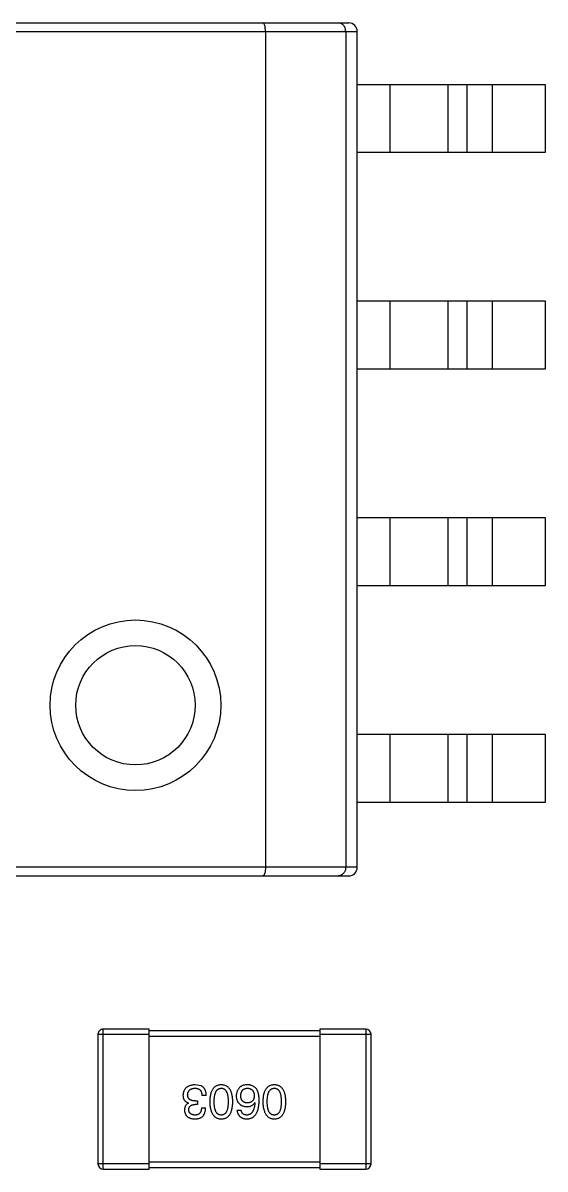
# Model space of a CAD drawing. Header units: inches. Extents: x -36 to 490, y -51 to 98.
# Drawn here: x 362.43 to 365.49, y 4.64 to 11.36 of the extents above; entities that cross this region are included whole.
import ezdxf

# ---------------------------------------------------------------- set-up
doc = ezdxf.new("R2010")
doc.units = ezdxf.units.IN
doc.header["$LTSCALE"] = 1.21
doc.header["$MEASUREMENT"] = 0
doc.layers.get('0').update_dxf_attribs({"linetype": 'CONTINUOUS'})

msp = doc.modelspace()

# ---------------------------------------------------------------- linework, layer by layer
at = {"color": 7, "linetype": 'Continuous'}
for p, q in [((360.4432, 11.3567), (364.3432, 11.3567)), ((360.3932, 11.3067), (364.3932, 11.3067)), ((363.8551, 11.3067), (363.8551, 6.4067)), ((364.325, 11.3067), (364.325, 6.4067)), ((364.3932, 6.4067), (364.3932, 11.3067)), ((364.3932, 10.9967), (365.4932, 10.9967)), ((364.5832, 10.9967), (364.5832, 10.5967)), ((364.9251, 10.5967), (364.9251, 10.9967)), ((365.0367, 10.5967), (365.0367, 10.9967)), ((365.1832, 10.9967), (365.1832, 10.5967)), ((365.4932, 10.9967), (365.4932, 10.5967)), ((365.4932, 10.5967), (364.3932, 10.5967)), ((364.3932, 9.7267), (365.4932, 9.7267)), ((364.5832, 9.7267), (364.5832, 9.3267)), ((364.9251, 9.3267), (364.9251, 9.7267)), ((365.0367, 9.3267), (365.0367, 9.7267)), ((365.1832, 9.7267), (365.1832, 9.3267)), ((365.4932, 9.7267), (365.4932, 9.3267)), ((365.4932, 9.3267), (364.3932, 9.3267)), ((364.3932, 8.4567), (365.4932, 8.4567)), ((364.5832, 8.4567), (364.5832, 8.0567)), ((364.9251, 8.0567), (364.9251, 8.4567)), ((365.0367, 8.0567), (365.0367, 8.4567)), ((365.1832, 8.4567), (365.1832, 8.0567)), ((365.4932, 8.4567), (365.4932, 8.0567)), ((365.4932, 8.0567), (364.3932, 8.0567)), ((364.3932, 7.1867), (365.4932, 7.1867)), ((364.5832, 7.1867), (364.5832, 6.7867)), ((364.9251, 6.7867), (364.9251, 7.1867)), ((365.0367, 6.7867), (365.0367, 7.1867)), ((365.1832, 7.1867), (365.1832, 6.7867)), ((365.4932, 7.1867), (365.4932, 6.7867)), ((365.4932, 6.7867), (364.3932, 6.7867)), ((364.3932, 6.4067), (360.3932, 6.4067)), ((360.4432, 6.3567), (364.3432, 6.3567)), ((362.9035, 4.6377), (362.9035, 5.4577)), ((363.1735, 5.4577), (362.9035, 5.4577)), ((363.1735, 4.6377), (363.1735, 5.4577)), ((364.1735, 5.4477), (363.1735, 5.4477)), ((364.1735, 5.4577), (364.1735, 4.6377)), ((364.4435, 5.4577), (364.1735, 5.4577)), ((364.4435, 5.4577), (364.4435, 4.6377)), ((362.8735, 5.4277), (362.8735, 4.6677)), ((362.8735, 5.4277), (363.1735, 5.4277)), ((363.1735, 5.4177), (364.1735, 5.4177)), ((364.1735, 5.4277), (364.4735, 5.4277)), ((364.4735, 4.6677), (364.4735, 5.4277)), ((363.4788, 5.1249), (363.4427, 5.1315)), ((363.5083, 5.0681), (363.4831, 5.0681)), ((363.4045, 5.0244), (363.4045, 5.0254)), ((363.4558, 5.0167), (363.4427, 5.0167)), ((363.4438, 5.0375), (363.4558, 5.0375)), ((363.4558, 5.0375), (363.4558, 5.0167)), ((363.4799, 4.9959), (363.5039, 4.9959)), ((363.688, 4.9839), (363.712, 4.9839)), ((363.7918, 5.0276), (363.7929, 5.0265)), ((363.1735, 4.6677), (362.8735, 4.6677)), ((362.9035, 4.6377), (363.1735, 4.6377)), ((364.1735, 4.6777), (363.1735, 4.6777)), ((363.1735, 4.6477), (364.1735, 4.6477)), ((364.4735, 4.6677), (364.1735, 4.6677)), ((364.1735, 4.6377), (364.4435, 4.6377))]:
    msp.add_line(p, q, dxfattribs=at)
for radius in [0.5, 0.35]:
    msp.add_circle((363.0932, 7.3567), radius, dxfattribs=at)
for centre, radius, start, end in [((364.3432, 11.3067), 0.05, 0, 90), ((364.3432, 6.4067), 0.05, 270, 0), ((362.9035, 5.4277), 0.03, 90.00001, 180.00001), ((364.4435, 5.4277), 0.03, 0.00001, 90.00001), ((362.9035, 4.6677), 0.03, 180.00001, 270.00001), ((364.4435, 4.6677), 0.03, 270.00001, 0.00001)]:
    msp.add_arc(centre, radius, start, end, dxfattribs=at)
for points, knots in [([(363.8551, 11.3067), (363.8551, 11.3132), (363.8545, 11.3227), (363.8525, 11.3346), (363.8506, 11.3421), (363.8482, 11.3483), (363.8453, 11.3536), (363.8416, 11.3567), (363.8393, 11.3567)], [0, 0, 0, 0, 0.35629, 0.517135, 0.658956, 0.778253, 0.873468, 1, 1, 1, 1]), ([(364.325, 11.3067), (364.325, 11.3134), (364.3226, 11.3266), (364.3125, 11.3432), (364.2976, 11.3542), (364.2859, 11.3567), (364.2802, 11.3567)], [0, 0, 0, 0, 0.271172, 0.529192, 0.77016, 1, 1, 1, 1]), ([(363.8551, 6.4067), (363.8551, 6.4002), (363.8545, 6.3907), (363.8525, 6.3788), (363.8506, 6.3713), (363.8482, 6.3652), (363.8453, 6.3598), (363.8416, 6.3567), (363.8393, 6.3567)], [0, 0, 0, 0, 0.356275, 0.517105, 0.658929, 0.778243, 0.873465, 1, 1, 1, 1]), ([(364.325, 6.4067), (364.325, 6.4), (364.3226, 6.3868), (364.3125, 6.3702), (364.2976, 6.3593), (364.2859, 6.3567), (364.2802, 6.3567)], [0, 0, 0, 0, 0.271161, 0.52917, 0.770163, 1, 1, 1, 1]), ([(363.4427, 5.1315), (363.44, 5.1313), (363.4346, 5.1311), (363.4269, 5.1302), (363.4197, 5.1287), (363.4129, 5.1269), (363.4067, 5.1247), (363.401, 5.1219), (363.3957, 5.1188), (363.391, 5.1152), (363.3868, 5.1111), (363.3831, 5.1066), (363.3799, 5.1016), (363.3772, 5.0962), (363.375, 5.0903), (363.3734, 5.084), (363.3722, 5.0773), (363.3718, 5.0726), (363.3717, 5.0703)], [0, 0, 0, 0, 0.078078, 0.151942, 0.221594, 0.28726, 0.350176, 0.409768, 0.467648, 0.523784, 0.578904, 0.634014, 0.689819, 0.746826, 0.805875, 0.867063, 0.931764, 1, 1, 1, 1]), ([(363.399, 5.0735), (363.3991, 5.075), (363.3993, 5.0779), (363.4001, 5.082), (363.401, 5.0858), (363.4024, 5.0894), (363.404, 5.0928), (363.4059, 5.0959), (363.4082, 5.0986), (363.4107, 5.1012), (363.4135, 5.1035), (363.4167, 5.1055), (363.4201, 5.1072), (363.4238, 5.1087), (363.4279, 5.1098), (363.4322, 5.1108), (363.4368, 5.1115), (363.44, 5.1117), (363.4416, 5.1118)], [0, 0, 0, 0, 0.068514, 0.133941, 0.195994, 0.255362, 0.312994, 0.369441, 0.424687, 0.480522, 0.537148, 0.594801, 0.654411, 0.716817, 0.781981, 0.850498, 0.923306, 1, 1, 1, 1]), ([(363.4416, 5.1118), (363.4432, 5.1118), (363.4464, 5.1117), (363.451, 5.1112), (363.4553, 5.1103), (363.4593, 5.1091), (363.463, 5.1076), (363.4664, 5.1057), (363.4695, 5.1035), (363.4723, 5.1009), (363.4747, 5.098), (363.4769, 5.0947), (363.4787, 5.0911), (363.4802, 5.0871), (363.4815, 5.0829), (363.4823, 5.0782), (363.4829, 5.0733), (363.4831, 5.0698), (363.4831, 5.0681)], [0, 0, 0, 0, 0.071272, 0.13882, 0.201858, 0.262757, 0.320043, 0.376709, 0.431462, 0.486034, 0.541209, 0.597703, 0.65589, 0.717768, 0.782056, 0.850407, 0.92277, 1, 1, 1, 1]), ([(363.5083, 5.0681), (363.5082, 5.0699), (363.5081, 5.0733), (363.5076, 5.0784), (363.5069, 5.0833), (363.5061, 5.088), (363.505, 5.0924), (363.5037, 5.0965), (363.5021, 5.1004), (363.5004, 5.1041), (363.4985, 5.1076), (363.4963, 5.1108), (363.4939, 5.1138), (363.4913, 5.1165), (363.4885, 5.119), (363.4855, 5.1212), (363.4822, 5.1232), (363.4799, 5.1243), (363.4788, 5.1249)], [0, 0, 0, 0, 0.078937, 0.154495, 0.226898, 0.296844, 0.363348, 0.427781, 0.48946, 0.549586, 0.607902, 0.664733, 0.720805, 0.776157, 0.831175, 0.886736, 0.943094, 1, 1, 1, 1]), ([(363.596, 5.1315), (363.5933, 5.1313), (363.5881, 5.1311), (363.5806, 5.1299), (363.5736, 5.1278), (363.5671, 5.1251), (363.5611, 5.1215), (363.5555, 5.1172), (363.5505, 5.1121), (363.546, 5.1063), (363.542, 5.0997), (363.5386, 5.0924), (363.5356, 5.0844), (363.5331, 5.0756), (363.5311, 5.066), (363.5296, 5.0557), (363.5286, 5.0447), (363.5283, 5.037), (363.5282, 5.0331)], [0, 0, 0, 0, 0.059134, 0.115603, 0.169236, 0.221572, 0.273254, 0.32474, 0.377319, 0.431815, 0.488555, 0.548609, 0.612242, 0.680182, 0.75251, 0.829782, 0.91231, 1, 1, 1, 1]), ([(363.5544, 5.0331), (363.5544, 5.0362), (363.5545, 5.0423), (363.555, 5.0511), (363.5558, 5.0593), (363.5569, 5.0669), (363.5583, 5.074), (363.5601, 5.0804), (363.5622, 5.0863), (363.5647, 5.0915), (363.5674, 5.0962), (363.5705, 5.1002), (363.5739, 5.1037), (363.5777, 5.1065), (363.5818, 5.1088), (363.5862, 5.1105), (363.591, 5.1115), (363.5943, 5.1117), (363.596, 5.1118)], [0, 0, 0, 0, 0.094834, 0.184067, 0.267029, 0.344713, 0.417334, 0.484367, 0.546941, 0.604717, 0.65953, 0.710539, 0.759381, 0.806382, 0.853027, 0.900623, 0.949121, 1, 1, 1, 1]), ([(363.6637, 5.0331), (363.6636, 5.037), (363.6633, 5.0447), (363.6623, 5.0557), (363.6608, 5.066), (363.6588, 5.0756), (363.6563, 5.0844), (363.6533, 5.0924), (363.6499, 5.0998), (363.6458, 5.1063), (363.6414, 5.1122), (363.6364, 5.1172), (363.6308, 5.1215), (363.6248, 5.1251), (363.6183, 5.1278), (363.6113, 5.1299), (363.6038, 5.1311), (363.5986, 5.1313), (363.596, 5.1315)], [0, 0, 0, 0, 0.087693, 0.170223, 0.247496, 0.319826, 0.387768, 0.451403, 0.511459, 0.568358, 0.622671, 0.675251, 0.726739, 0.778422, 0.830759, 0.884394, 0.940865, 1, 1, 1, 1]), ([(363.596, 5.1118), (363.5976, 5.1117), (363.6008, 5.1116), (363.6054, 5.1107), (363.6097, 5.1092), (363.6137, 5.1069), (363.6174, 5.1042), (363.6207, 5.1007), (363.6237, 5.0967), (363.6264, 5.092), (363.6288, 5.0868), (363.6309, 5.0809), (363.6325, 5.0744), (363.634, 5.0674), (363.6351, 5.0597), (363.6358, 5.0514), (363.6363, 5.0424), (363.6364, 5.0363), (363.6364, 5.0331)], [0, 0, 0, 0, 0.049766, 0.097012, 0.143225, 0.188786, 0.235079, 0.282962, 0.333687, 0.387747, 0.445963, 0.508657, 0.576545, 0.649868, 0.72822, 0.812712, 0.903543, 1, 1, 1, 1]), ([(363.7033, 5.1151), (363.7017, 5.1133), (363.6986, 5.1099), (363.6946, 5.1043), (363.6912, 5.0985), (363.6884, 5.0924), (363.6863, 5.0861), (363.6847, 5.0796), (363.6838, 5.0728), (363.6837, 5.0682), (363.6836, 5.0659)], [0, 0, 0, 0, 0.129393, 0.255335, 0.378531, 0.500878, 0.622934, 0.746191, 0.87096, 1, 1, 1, 1]), ([(363.7525, 5.1315), (363.7497, 5.1315), (363.7443, 5.1316), (363.7365, 5.131), (363.7293, 5.1298), (363.7228, 5.1281), (363.7169, 5.1257), (363.7117, 5.1228), (363.7071, 5.1193), (363.7045, 5.1165), (363.7033, 5.1151)], [0, 0, 0, 0, 0.156782, 0.301945, 0.436395, 0.561474, 0.678489, 0.78853, 0.894967, 1, 1, 1, 1]), ([(363.7099, 5.067), (363.71, 5.0687), (363.7102, 5.0721), (363.7109, 5.0769), (363.7118, 5.0815), (363.713, 5.0857), (363.7144, 5.0896), (363.7162, 5.0932), (363.7182, 5.0965), (363.7204, 5.0995), (363.723, 5.1022), (363.7258, 5.1045), (363.7289, 5.1065), (363.7322, 5.1083), (363.7358, 5.1096), (363.7397, 5.1107), (363.7438, 5.1114), (363.7466, 5.1117), (363.7481, 5.1118)], [0, 0, 0, 0, 0.078863, 0.153308, 0.223539, 0.289857, 0.35341, 0.413572, 0.471721, 0.528235, 0.584279, 0.638781, 0.69466, 0.751251, 0.809198, 0.869697, 0.933318, 1, 1, 1, 1]), ([(363.7481, 5.1118), (363.7497, 5.1117), (363.7528, 5.1116), (363.7573, 5.1109), (363.7615, 5.11), (363.7654, 5.1087), (363.7691, 5.1071), (363.7724, 5.1052), (363.7755, 5.103), (363.7782, 5.1003), (363.7807, 5.0975), (363.7828, 5.0942), (363.7848, 5.0906), (363.7863, 5.0867), (363.7876, 5.0825), (363.7886, 5.078), (363.7893, 5.0732), (363.7895, 5.0698), (363.7896, 5.0681)], [0, 0, 0, 0, 0.070403, 0.137196, 0.200053, 0.260887, 0.31876, 0.37535, 0.430743, 0.485927, 0.541678, 0.598832, 0.657726, 0.719441, 0.783504, 0.851852, 0.923533, 1, 1, 1, 1]), ([(363.8038, 5.1052), (363.8024, 5.1072), (363.7994, 5.1112), (363.7942, 5.1164), (363.7885, 5.1208), (363.7823, 5.1245), (363.7756, 5.1274), (363.7683, 5.1295), (363.7606, 5.131), (363.7552, 5.1313), (363.7525, 5.1315)], [0, 0, 0, 0, 0.125033, 0.246266, 0.36603, 0.485265, 0.606781, 0.732144, 0.862551, 1, 1, 1, 1]), ([(363.9068, 5.1315), (363.9042, 5.1313), (363.899, 5.1311), (363.8915, 5.1299), (363.8845, 5.1278), (363.878, 5.1251), (363.8719, 5.1215), (363.8664, 5.1172), (363.8614, 5.1121), (363.8569, 5.1063), (363.8529, 5.0997), (363.8495, 5.0924), (363.8465, 5.0844), (363.844, 5.0756), (363.8419, 5.066), (363.8405, 5.0557), (363.8395, 5.0447), (363.8392, 5.037), (363.8391, 5.0331)], [0, 0, 0, 0, 0.059134, 0.115603, 0.169236, 0.221572, 0.273254, 0.32474, 0.377319, 0.431815, 0.488555, 0.548609, 0.612242, 0.680182, 0.75251, 0.829782, 0.91231, 1, 1, 1, 1]), ([(363.8653, 5.0331), (363.8653, 5.0362), (363.8654, 5.0423), (363.8659, 5.0511), (363.8667, 5.0593), (363.8678, 5.0669), (363.8692, 5.074), (363.871, 5.0804), (363.8731, 5.0863), (363.8755, 5.0915), (363.8783, 5.0962), (363.8814, 5.1002), (363.8848, 5.1037), (363.8886, 5.1065), (363.8927, 5.1088), (363.8971, 5.1105), (363.9019, 5.1115), (363.9051, 5.1117), (363.9068, 5.1118)], [0, 0, 0, 0, 0.094834, 0.184067, 0.267029, 0.344713, 0.417334, 0.484367, 0.546941, 0.604717, 0.65953, 0.710539, 0.759381, 0.806382, 0.853027, 0.900623, 0.949121, 1, 1, 1, 1]), ([(363.9746, 5.0331), (363.9744, 5.037), (363.9742, 5.0447), (363.9732, 5.0557), (363.9717, 5.066), (363.9697, 5.0756), (363.9672, 5.0844), (363.9642, 5.0924), (363.9607, 5.0998), (363.9567, 5.1063), (363.9522, 5.1122), (363.9472, 5.1172), (363.9417, 5.1215), (363.9357, 5.1251), (363.9292, 5.1278), (363.9222, 5.1299), (363.9146, 5.1311), (363.9095, 5.1313), (363.9068, 5.1315)], [0, 0, 0, 0, 0.087693, 0.170223, 0.247496, 0.319826, 0.387768, 0.451403, 0.511459, 0.568358, 0.622671, 0.675251, 0.726739, 0.778422, 0.830759, 0.884394, 0.940865, 1, 1, 1, 1]), ([(363.9068, 5.1118), (363.9085, 5.1117), (363.9116, 5.1116), (363.9163, 5.1107), (363.9206, 5.1092), (363.9246, 5.1069), (363.9283, 5.1042), (363.9316, 5.1007), (363.9346, 5.0967), (363.9373, 5.092), (363.9397, 5.0868), (363.9417, 5.0809), (363.9434, 5.0744), (363.9449, 5.0674), (363.9459, 5.0597), (363.9467, 5.0514), (363.9472, 5.0424), (363.9472, 5.0363), (363.9473, 5.0331)], [0, 0, 0, 0, 0.049766, 0.097012, 0.143225, 0.188786, 0.235079, 0.282962, 0.333687, 0.387747, 0.445963, 0.508657, 0.576545, 0.649868, 0.72822, 0.812712, 0.903543, 1, 1, 1, 1]), ([(363.3717, 5.0703), (363.3717, 5.0688), (363.3717, 5.066), (363.3722, 5.062), (363.3727, 5.0581), (363.3737, 5.0544), (363.3748, 5.0509), (363.3762, 5.0476), (363.3779, 5.0445), (363.3798, 5.0415), (363.382, 5.0388), (363.3844, 5.0363), (363.3872, 5.034), (363.3901, 5.0319), (363.3933, 5.03), (363.3968, 5.0282), (363.4005, 5.0267), (363.4031, 5.0259), (363.4045, 5.0254)], [0, 0, 0, 0, 0.071215, 0.138707, 0.20396, 0.266995, 0.327734, 0.387609, 0.445602, 0.503345, 0.561136, 0.618597, 0.677672, 0.738255, 0.799989, 0.863961, 0.930555, 1, 1, 1, 1]), ([(363.4438, 5.0375), (363.442, 5.0375), (363.4385, 5.0375), (363.4334, 5.038), (363.4287, 5.0386), (363.4243, 5.0397), (363.4202, 5.0409), (363.4165, 5.0424), (363.4132, 5.0443), (363.4102, 5.0464), (363.4075, 5.0488), (363.4052, 5.0515), (363.4033, 5.0545), (363.4017, 5.0578), (363.4005, 5.0613), (363.3996, 5.0651), (363.3991, 5.0692), (363.399, 5.0721), (363.399, 5.0735)], [0, 0, 0, 0, 0.082495, 0.159728, 0.232496, 0.300725, 0.365163, 0.425859, 0.483728, 0.538892, 0.592921, 0.646195, 0.699968, 0.754746, 0.811387, 0.870806, 0.933482, 1, 1, 1, 1]), ([(363.6836, 5.0659), (363.6837, 5.0635), (363.684, 5.059), (363.685, 5.0523), (363.6864, 5.0461), (363.6882, 5.0403), (363.6905, 5.0349), (363.6933, 5.03), (363.6965, 5.0254), (363.7002, 5.0213), (363.7044, 5.0176), (363.709, 5.0143), (363.714, 5.0115), (363.7195, 5.009), (363.7255, 5.007), (363.7319, 5.0054), (363.7387, 5.0042), (363.7435, 5.0038), (363.7459, 5.0036)], [0, 0, 0, 0, 0.071527, 0.139094, 0.20346, 0.264939, 0.323904, 0.381383, 0.437591, 0.493343, 0.549401, 0.606085, 0.664838, 0.725424, 0.788712, 0.855452, 0.925772, 1, 1, 1, 1]), ([(363.7492, 5.0254), (363.7477, 5.0255), (363.7448, 5.0257), (363.7405, 5.0263), (363.7365, 5.0271), (363.7328, 5.0284), (363.7294, 5.0299), (363.7262, 5.0317), (363.7233, 5.0339), (363.7207, 5.0363), (363.7184, 5.0391), (363.7163, 5.0422), (363.7146, 5.0456), (363.713, 5.0493), (363.7119, 5.0533), (363.7109, 5.0576), (363.7102, 5.0622), (363.71, 5.0653), (363.7099, 5.067)], [0, 0, 0, 0, 0.069884, 0.136529, 0.199638, 0.259844, 0.317774, 0.374356, 0.430026, 0.485148, 0.5409, 0.597889, 0.657472, 0.718614, 0.783613, 0.85129, 0.923712, 1, 1, 1, 1]), ([(363.7896, 5.0681), (363.7895, 5.0664), (363.7893, 5.0631), (363.7886, 5.0584), (363.7876, 5.054), (363.7864, 5.0499), (363.7848, 5.0461), (363.783, 5.0426), (363.7809, 5.0394), (363.7785, 5.0366), (363.7758, 5.0341), (363.7728, 5.0319), (363.7696, 5.03), (363.766, 5.0285), (363.7622, 5.0272), (363.7581, 5.0263), (363.7538, 5.0256), (363.7508, 5.0255), (363.7492, 5.0254)], [0, 0, 0, 0, 0.076072, 0.148369, 0.216753, 0.281358, 0.342792, 0.401604, 0.458929, 0.514444, 0.569818, 0.625343, 0.681554, 0.739608, 0.800134, 0.863477, 0.929547, 1, 1, 1, 1]), ([(363.8181, 5.0375), (363.818, 5.041), (363.818, 5.0479), (363.8172, 5.0579), (363.8162, 5.0673), (363.8146, 5.0761), (363.8126, 5.0843), (363.8102, 5.0919), (363.8073, 5.0989), (363.805, 5.1031), (363.8038, 5.1052)], [0, 0, 0, 0, 0.151498, 0.29521, 0.430242, 0.557137, 0.677306, 0.790845, 0.898111, 1, 1, 1, 1]), ([(363.4045, 5.0244), (363.4025, 5.0234), (363.3988, 5.0215), (363.3939, 5.0178), (363.3897, 5.0135), (363.3862, 5.0086), (363.3836, 5.003), (363.3817, 4.9968), (363.3806, 4.99), (363.3805, 4.9853), (363.3804, 4.9828)], [0, 0, 0, 0, 0.125227, 0.244792, 0.361427, 0.478215, 0.59667, 0.722058, 0.856314, 1, 1, 1, 1]), ([(363.3804, 4.9828), (363.3806, 4.9808), (363.3809, 4.9769), (363.382, 4.9713), (363.3834, 4.9661), (363.3853, 4.9612), (363.3876, 4.9567), (363.3903, 4.9525), (363.3935, 4.9487), (363.397, 4.9453), (363.401, 4.9422), (363.4055, 4.9396), (363.4103, 4.9373), (363.4155, 4.9354), (363.4212, 4.9338), (363.4273, 4.9327), (363.4337, 4.9318), (363.4382, 4.9316), (363.4405, 4.9315)], [0, 0, 0, 0, 0.067521, 0.132139, 0.193339, 0.252064, 0.309083, 0.364848, 0.420021, 0.475612, 0.532002, 0.589602, 0.649896, 0.712634, 0.778603, 0.848416, 0.922155, 1, 1, 1, 1]), ([(363.4055, 4.985), (363.4056, 4.9863), (363.4058, 4.9887), (363.4063, 4.9922), (363.4071, 4.9954), (363.4082, 4.9984), (363.4096, 5.0013), (363.4113, 5.0038), (363.4131, 5.0062), (363.4154, 5.0083), (363.4178, 5.0102), (363.4206, 5.0118), (363.4236, 5.0132), (363.4269, 5.0144), (363.4305, 5.0153), (363.4343, 5.016), (363.4384, 5.0165), (363.4412, 5.0166), (363.4427, 5.0167)], [0, 0, 0, 0, 0.067741, 0.131599, 0.192143, 0.249977, 0.306453, 0.361639, 0.416449, 0.471489, 0.527582, 0.584873, 0.644974, 0.70814, 0.77492, 0.845909, 0.920585, 1, 1, 1, 1]), ([(363.4416, 4.9544), (363.4402, 4.9545), (363.4376, 4.9546), (363.4337, 4.9551), (363.4301, 4.9558), (363.4267, 4.9566), (363.4235, 4.9578), (363.4207, 4.9592), (363.418, 4.9607), (363.4156, 4.9626), (363.4135, 4.9646), (363.4116, 4.9669), (363.4099, 4.9693), (363.4086, 4.972), (363.4074, 4.975), (363.4065, 4.9781), (363.4059, 4.9815), (363.4057, 4.9838), (363.4055, 4.985)], [0, 0, 0, 0, 0.078051, 0.151197, 0.220412, 0.286742, 0.34933, 0.409464, 0.467368, 0.52298, 0.578639, 0.633998, 0.690142, 0.746855, 0.805868, 0.867776, 0.932345, 1, 1, 1, 1]), ([(363.4405, 4.9315), (363.443, 4.9315), (363.4479, 4.9317), (363.455, 4.9326), (363.4616, 4.9339), (363.4678, 4.9358), (363.4735, 4.9381), (363.4786, 4.9409), (363.4834, 4.9442), (363.4876, 4.9481), (363.4914, 4.9523), (363.4946, 4.9572), (363.4973, 4.9625), (363.4997, 4.9682), (363.5015, 4.9745), (363.5028, 4.9812), (363.5037, 4.9884), (363.5038, 4.9934), (363.5039, 4.9959)], [0, 0, 0, 0, 0.073232, 0.142595, 0.207997, 0.270074, 0.329156, 0.386529, 0.441846, 0.496976, 0.551877, 0.607941, 0.665637, 0.725446, 0.788542, 0.855101, 0.925196, 1, 1, 1, 1]), ([(363.4799, 4.9959), (363.4798, 4.9943), (363.4797, 4.991), (363.4791, 4.9863), (363.4783, 4.9819), (363.4771, 4.9778), (363.4757, 4.9741), (363.474, 4.9707), (363.4721, 4.9675), (363.4698, 4.9648), (363.4673, 4.9623), (363.4644, 4.9602), (363.4613, 4.9584), (363.4579, 4.9569), (363.4542, 4.9558), (363.4503, 4.955), (363.446, 4.9545), (363.4431, 4.9544), (363.4416, 4.9544)], [0, 0, 0, 0, 0.078134, 0.15164, 0.221358, 0.286689, 0.348614, 0.407697, 0.464247, 0.520153, 0.574432, 0.629291, 0.684538, 0.742032, 0.801329, 0.863637, 0.930123, 1, 1, 1, 1]), ([(363.5282, 5.0331), (363.5284, 5.0291), (363.5287, 5.0213), (363.5298, 5.01), (363.5315, 4.9994), (363.5335, 4.9896), (363.536, 4.9806), (363.5391, 4.9723), (363.5426, 4.9648), (363.5466, 4.958), (363.5511, 4.952), (363.5561, 4.9467), (363.5615, 4.9422), (363.5675, 4.9385), (363.5739, 4.9356), (363.5808, 4.9334), (363.5882, 4.9319), (363.5933, 4.9316), (363.596, 4.9315)], [0, 0, 0, 0, 0.088475, 0.171606, 0.249595, 0.322626, 0.391327, 0.455765, 0.516374, 0.573675, 0.628522, 0.681161, 0.732559, 0.783563, 0.83504, 0.887639, 0.942585, 1, 1, 1, 1]), ([(363.596, 4.9544), (363.5943, 4.9545), (363.591, 4.9546), (363.5862, 4.9555), (363.5818, 4.957), (363.5777, 4.9592), (363.574, 4.9621), (363.5705, 4.9654), (363.5674, 4.9695), (363.5646, 4.9741), (363.5622, 4.9794), (363.5601, 4.9853), (363.5584, 4.9917), (363.5569, 4.9988), (363.5558, 5.0065), (363.555, 5.0148), (363.5545, 5.0238), (363.5544, 5.0299), (363.5544, 5.0331)], [0, 0, 0, 0, 0.050604, 0.098688, 0.145699, 0.191791, 0.238625, 0.286717, 0.337546, 0.391814, 0.449755, 0.512106, 0.579685, 0.652048, 0.730262, 0.814146, 0.904281, 1, 1, 1, 1]), ([(363.596, 4.9315), (363.5986, 4.9316), (363.6038, 4.9318), (363.6113, 4.9331), (363.6183, 4.9352), (363.6248, 4.9381), (363.6309, 4.9417), (363.6364, 4.9462), (363.6414, 4.9514), (363.6458, 4.9575), (363.6499, 4.9642), (363.6533, 4.9718), (363.6563, 4.9801), (363.6588, 4.9892), (363.6608, 4.9991), (363.6623, 5.0097), (363.6633, 5.0212), (363.6636, 5.029), (363.6637, 5.0331)], [0, 0, 0, 0, 0.057911, 0.113262, 0.165956, 0.217443, 0.268511, 0.319665, 0.372, 0.426129, 0.483365, 0.543779, 0.607756, 0.676562, 0.749704, 0.827713, 0.911177, 1, 1, 1, 1]), ([(363.6364, 5.0331), (363.6364, 5.0299), (363.6363, 5.0238), (363.6358, 5.0148), (363.6351, 5.0065), (363.634, 4.9988), (363.6325, 4.9918), (363.6309, 4.9853), (363.6288, 4.9794), (363.6264, 4.9742), (363.6237, 4.9695), (363.6208, 4.9655), (363.6174, 4.9621), (363.6137, 4.9592), (363.6097, 4.957), (363.6054, 4.9555), (363.6008, 4.9546), (363.5976, 4.9545), (363.596, 4.9544)], [0, 0, 0, 0, 0.096452, 0.187278, 0.271765, 0.350519, 0.423437, 0.491321, 0.554011, 0.612224, 0.666281, 0.717003, 0.764884, 0.811423, 0.856783, 0.902993, 0.950236, 1, 1, 1, 1]), ([(363.688, 4.9839), (363.6882, 4.9819), (363.6887, 4.978), (363.69, 4.9724), (363.6916, 4.9671), (363.6936, 4.9622), (363.6959, 4.9576), (363.6986, 4.9535), (363.7017, 4.9496), (363.7051, 4.9461), (363.709, 4.943), (363.7132, 4.9403), (363.7177, 4.9379), (363.7227, 4.9359), (363.728, 4.9342), (363.7336, 4.9329), (363.7397, 4.932), (363.7438, 4.9316), (363.7459, 4.9315)], [0, 0, 0, 0, 0.06947, 0.136096, 0.199592, 0.260665, 0.319672, 0.377156, 0.433415, 0.489984, 0.546535, 0.604276, 0.663499, 0.725182, 0.788953, 0.855683, 0.926216, 1, 1, 1, 1]), ([(363.7459, 4.9544), (363.7437, 4.9545), (363.7393, 4.9546), (363.7332, 4.9561), (363.7278, 4.9584), (363.7231, 4.9616), (363.7192, 4.9659), (363.716, 4.9711), (363.7135, 4.9772), (363.7126, 4.9816), (363.712, 4.9839)], [0, 0, 0, 0, 0.136586, 0.261496, 0.378089, 0.490612, 0.605522, 0.725767, 0.8561, 1, 1, 1, 1]), ([(363.7459, 4.9315), (363.7487, 4.9316), (363.7543, 4.932), (363.7623, 4.9334), (363.7697, 4.9357), (363.7767, 4.9388), (363.7831, 4.9426), (363.789, 4.9473), (363.7944, 4.9528), (363.7991, 4.9591), (363.8034, 4.9661), (363.8071, 4.974), (363.8103, 4.9826), (363.8129, 4.9921), (363.815, 5.0023), (363.8165, 5.0133), (363.8177, 5.0251), (363.8179, 5.0333), (363.8181, 5.0375)], [0, 0, 0, 0, 0.058957, 0.115262, 0.16907, 0.221312, 0.273147, 0.324961, 0.377649, 0.432026, 0.488925, 0.549039, 0.612912, 0.680653, 0.753056, 0.830314, 0.912483, 1, 1, 1, 1]), ([(363.7459, 5.0036), (363.7486, 5.0037), (363.7536, 5.0038), (363.761, 5.0049), (363.7677, 5.0068), (363.7738, 5.0094), (363.7793, 5.0128), (363.7842, 5.017), (363.7884, 5.022), (363.7907, 5.0257), (363.7918, 5.0276)], [0, 0, 0, 0, 0.144617, 0.279572, 0.40596, 0.526097, 0.64389, 0.760003, 0.877724, 1, 1, 1, 1]), ([(363.7929, 5.0265), (363.7927, 5.0237), (363.7923, 5.0182), (363.7913, 5.0103), (363.79, 5.0028), (363.7884, 4.9959), (363.7866, 4.9895), (363.7844, 4.9837), (363.7819, 4.9783), (363.7791, 4.9735), (363.776, 4.9693), (363.7726, 4.9655), (363.7689, 4.9623), (363.7649, 4.9597), (363.7606, 4.9575), (363.7559, 4.956), (363.751, 4.9548), (363.7477, 4.9545), (363.7459, 4.9544)], [0, 0, 0, 0, 0.089218, 0.173709, 0.252753, 0.326963, 0.397099, 0.462534, 0.524018, 0.582178, 0.637235, 0.689955, 0.741228, 0.791618, 0.841661, 0.892925, 0.945259, 1, 1, 1, 1]), ([(363.8391, 5.0331), (363.8392, 5.0291), (363.8396, 5.0213), (363.8407, 5.01), (363.8423, 4.9994), (363.8444, 4.9896), (363.8469, 4.9806), (363.8499, 4.9723), (363.8534, 4.9648), (363.8575, 4.958), (363.862, 4.952), (363.8669, 4.9467), (363.8724, 4.9422), (363.8783, 4.9385), (363.8848, 4.9356), (363.8917, 4.9334), (363.8991, 4.9319), (363.9042, 4.9316), (363.9068, 4.9315)], [0, 0, 0, 0, 0.088475, 0.171606, 0.249595, 0.322626, 0.391327, 0.455765, 0.516374, 0.573675, 0.628522, 0.681161, 0.732559, 0.783563, 0.83504, 0.887639, 0.942585, 1, 1, 1, 1]), ([(363.9068, 4.9544), (363.9051, 4.9545), (363.9019, 4.9546), (363.8971, 4.9555), (363.8927, 4.957), (363.8886, 4.9592), (363.8848, 4.9621), (363.8814, 4.9654), (363.8783, 4.9695), (363.8755, 4.9741), (363.8731, 4.9794), (363.871, 4.9853), (363.8692, 4.9917), (363.8678, 4.9988), (363.8667, 5.0065), (363.8659, 5.0148), (363.8654, 5.0238), (363.8653, 5.0299), (363.8653, 5.0331)], [0, 0, 0, 0, 0.050604, 0.098688, 0.145699, 0.191791, 0.238625, 0.286717, 0.337546, 0.391814, 0.449755, 0.512106, 0.579685, 0.652048, 0.730262, 0.814146, 0.904281, 1, 1, 1, 1]), ([(363.9068, 4.9315), (363.9095, 4.9316), (363.9146, 4.9318), (363.9222, 4.9331), (363.9292, 4.9352), (363.9357, 4.9381), (363.9417, 4.9417), (363.9472, 4.9462), (363.9522, 4.9514), (363.9567, 4.9575), (363.9607, 4.9642), (363.9642, 4.9718), (363.9672, 4.9801), (363.9697, 4.9892), (363.9717, 4.9991), (363.9732, 5.0097), (363.9742, 5.0212), (363.9744, 5.029), (363.9746, 5.0331)], [0, 0, 0, 0, 0.057911, 0.113262, 0.165956, 0.217443, 0.268511, 0.319665, 0.372, 0.426129, 0.483365, 0.543779, 0.607756, 0.676562, 0.749704, 0.827713, 0.911177, 1, 1, 1, 1]), ([(363.9473, 5.0331), (363.9472, 5.0299), (363.9472, 5.0238), (363.9467, 5.0148), (363.9459, 5.0065), (363.9449, 4.9988), (363.9434, 4.9918), (363.9417, 4.9853), (363.9397, 4.9794), (363.9373, 4.9742), (363.9346, 4.9695), (363.9316, 4.9655), (363.9283, 4.9621), (363.9246, 4.9592), (363.9206, 4.957), (363.9163, 4.9555), (363.9116, 4.9546), (363.9085, 4.9545), (363.9068, 4.9544)], [0, 0, 0, 0, 0.096452, 0.187278, 0.271765, 0.350519, 0.423437, 0.491321, 0.554011, 0.612224, 0.666281, 0.717003, 0.764884, 0.811423, 0.856783, 0.902993, 0.950236, 1, 1, 1, 1])]:
    msp.add_open_spline(points, degree=3, knots=knots, dxfattribs=at)

doc.saveas('drawing.dxf')
